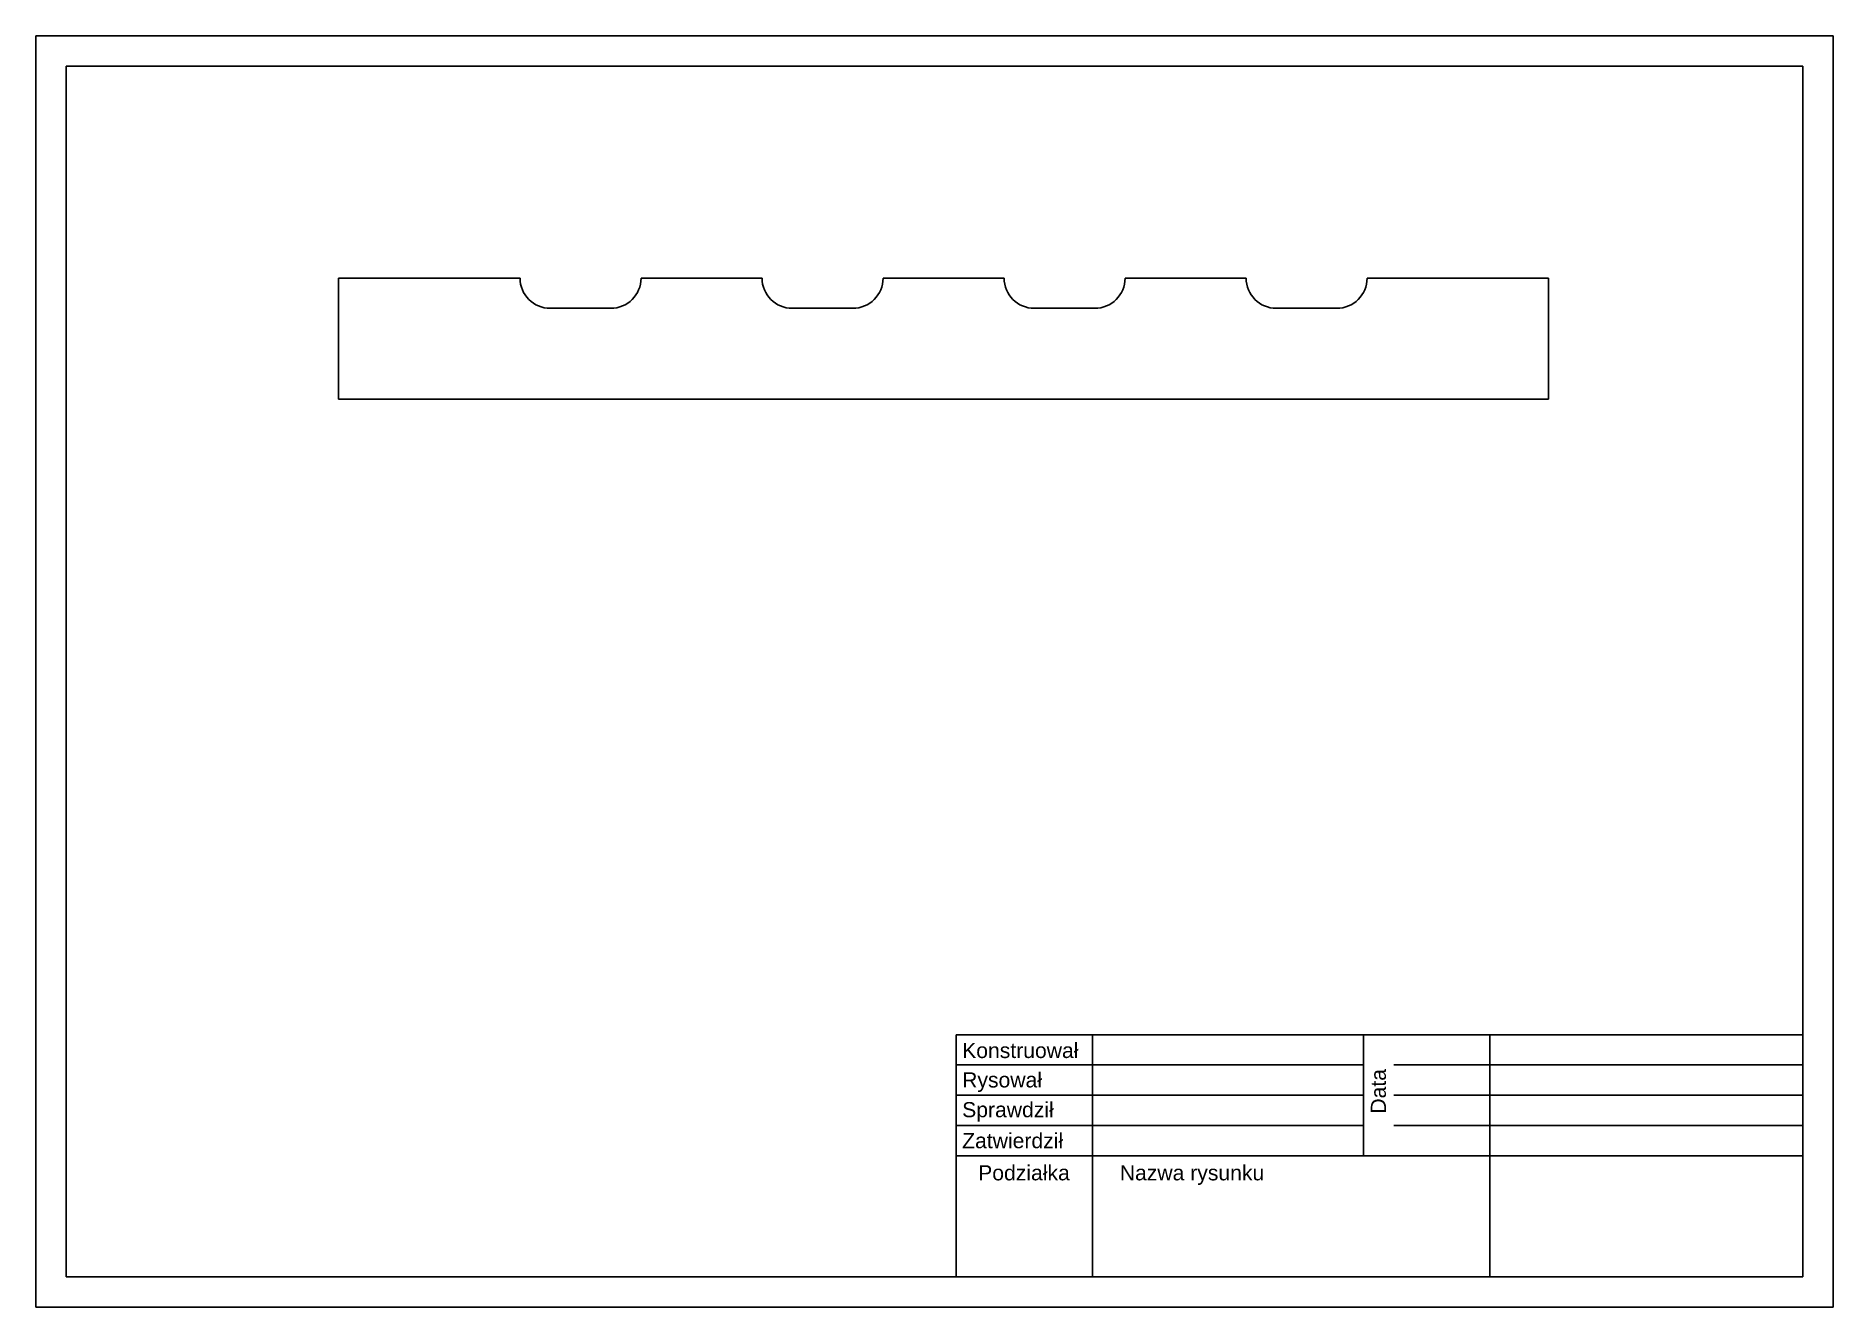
# Model space of a CAD drawing. Header units: millimetres. Extents: x 0 to 297, y 0 to 210.
import ezdxf

# ---------------------------------------------------------------- set-up
doc = ezdxf.new("R2010")
doc.units = ezdxf.units.MM
doc.layers.add('Opis', color=7, linetype='Continuous')
doc.styles.get("Standard").update_dxf_attribs({"font": 'arial.ttf'})

msp = doc.modelspace()

# ---------------------------------------------------------------- linework, layer by layer
msp.add_lwpolyline([(0, 0), (297, 0), (297, 210), (0, 210)], close=True)
at = {"layer": 'Opis'}
for p, q in [((50, 150), (50, 170)), ((50, 170), (80, 170)), ((80, 170), (80, 170)), ((100, 170), (100, 170)), ((100, 170), (120, 170)), ((140, 170), (160, 170)), ((180, 170), (200, 170)), ((250, 170), (220, 170)), ((250, 150), (250, 170)), ((85, 165), (95, 165)), ((125, 165), (135, 165)), ((165, 165), (175, 165)), ((205, 165), (215, 165)), ((50, 150), (250, 150)), ((292.07, 45), (152.07, 45)), ((152.07, 45), (152.07, 5)), ((174.6, 45), (174.6, 5)), ((219.39, 45), (219.39, 25)), ((240.3, 45), (240.3, 5)), ((219.39, 40), (152.07, 40)), ((292, 40), (224.39, 40)), ((219.39, 35), (152.07, 35)), ((292, 35), (224.39, 35)), ((219.39, 30), (152.07, 30)), ((292, 30), (224.39, 30)), ((292, 25), (152.07, 25))]:
    msp.add_line(p, q, dxfattribs=at)
msp.add_lwpolyline([(5, 5), (292, 5), (292, 205), (5, 205)], close=True, dxfattribs=at)
for centre, start, end in [((85, 170), 180, 270), ((95, 170), 270, 0), ((125, 170), 180, 270), ((135, 170), 270, 0), ((165, 170), 180, 270), ((175, 170), 270, 0), ((205, 170), 180, 270), ((215, 170), 270, 0)]:
    msp.add_arc(centre, 5, start, end, dxfattribs=at)

# ---------------------------------------------------------------- texts
at = {"layer": 'Opis', "char_height": 2.5, "attachment_point": 1}
for s, width, insert in [('Konstruował', 4.6537, (153.07, 43.64)), ('Rysował', 0.0931, (153.07, 38.78)), ('Sprawdził', 1.2656, (153.07, 33.86)), ('Zatwierdził', 2.9509, (153.07, 28.74)), ('Podziałka', 1.3965, (155.72, 23.43)), ('\\pxt12;Nazwa rysunku', 23.6488, (179.12, 23.43))]:
    msp.add_mtext_dynamic_manual_height_columns(s, width=width, gutter_width=12.5, heights=[0], dxfattribs=dict(at, insert=insert))
at = {"layer": 'Opis', "insert": (220.6, 31.95), "char_height": 2.5, "attachment_point": 1, "rotation": 90}
msp.add_mtext_dynamic_manual_height_columns('Data', width=2.5, gutter_width=12.5, heights=[0], dxfattribs=at)

doc.saveas('drawing.dxf')
